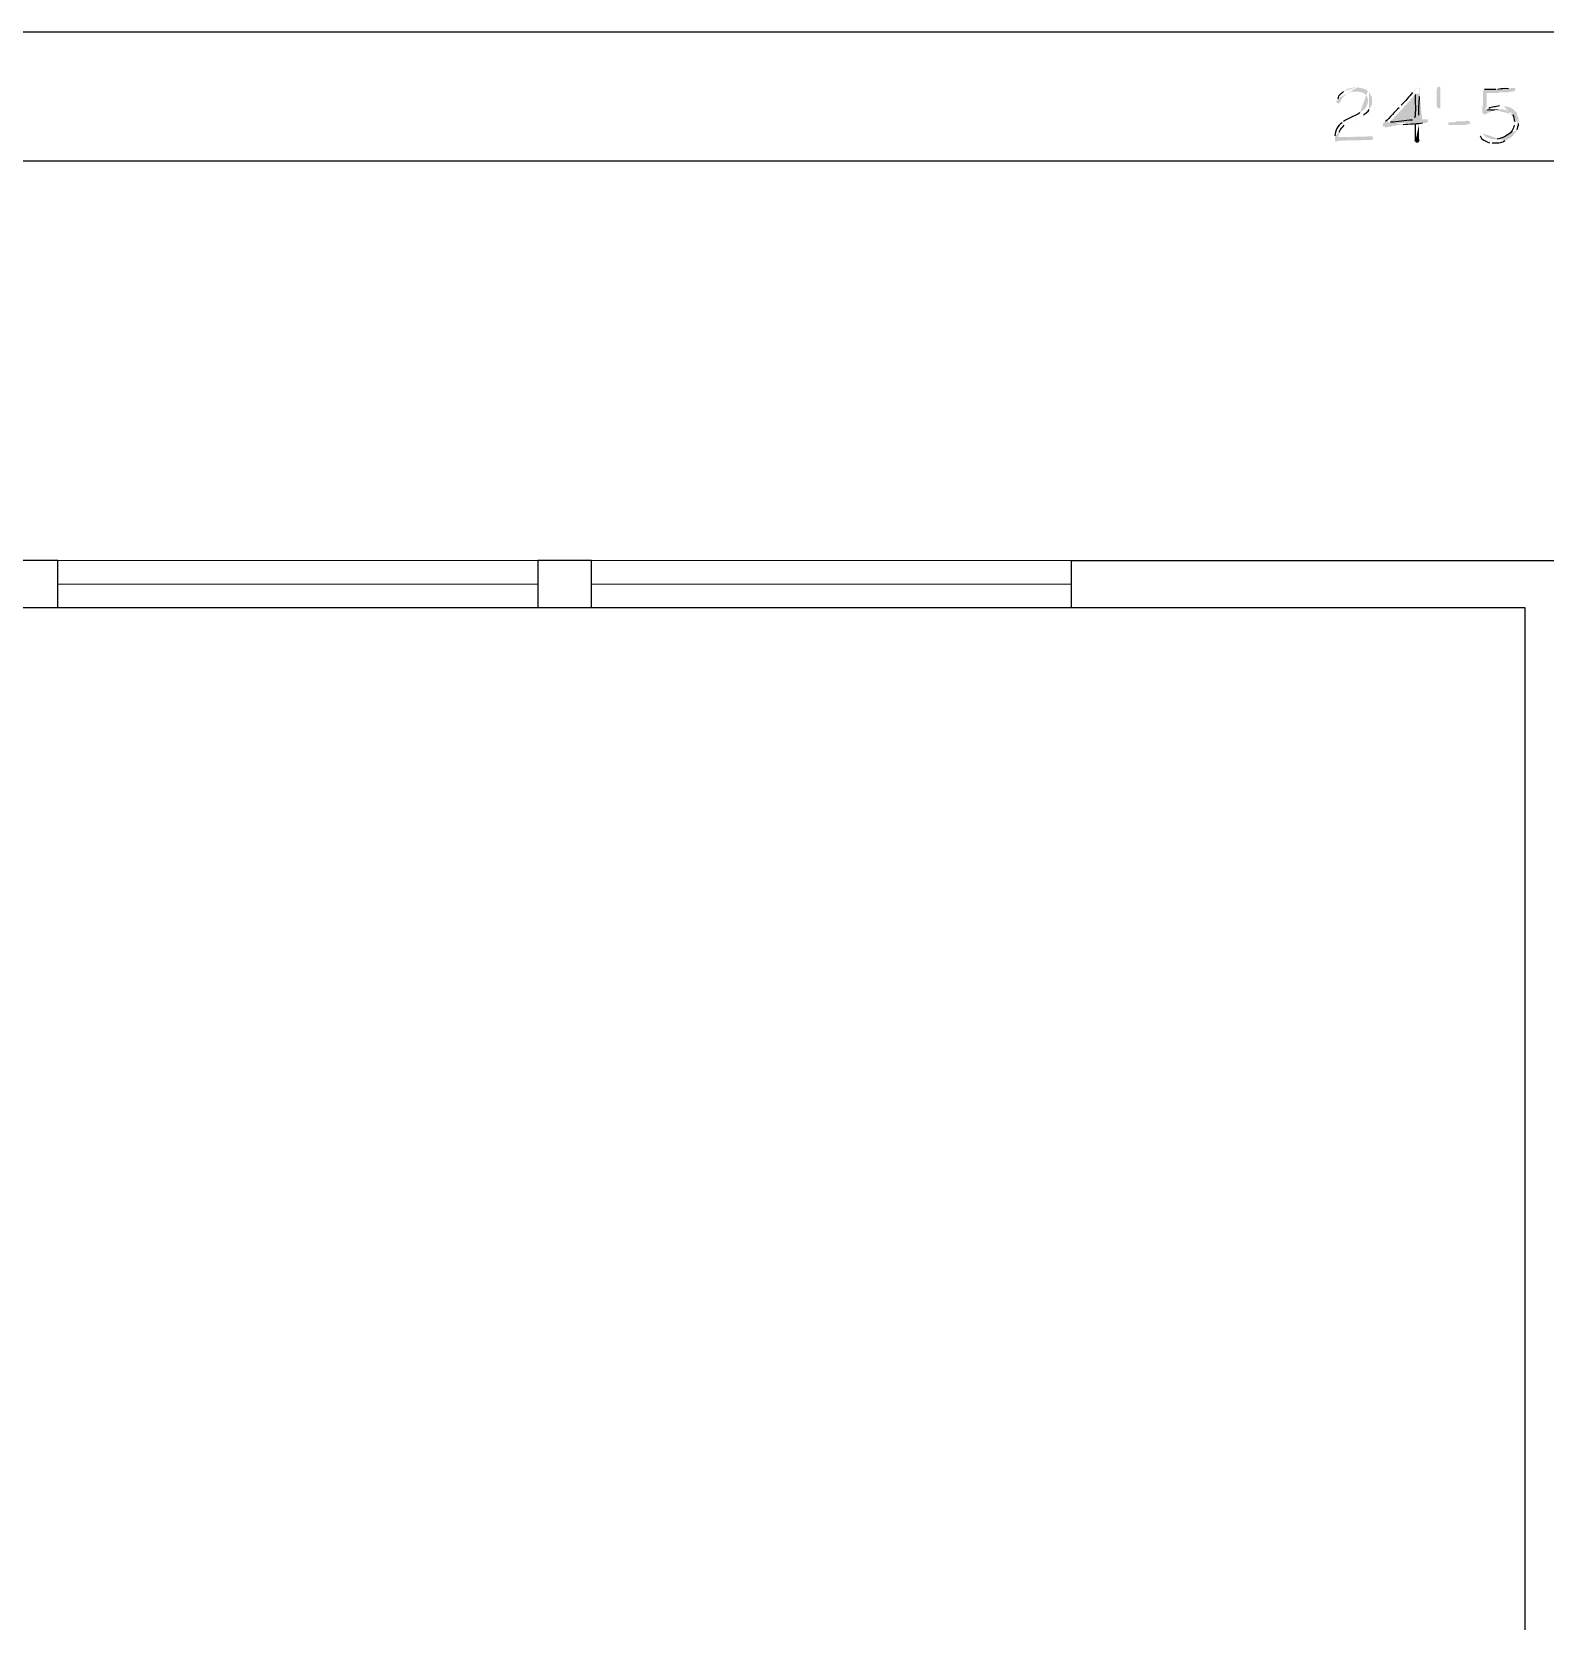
# Model space of a CAD drawing. Header units: inches. Extents: x -167 to 6071, y -6287 to -2731.
# Drawn here: x 229 to 342.4, y -5657.1 to -5538 of the extents above; entities that cross this region are included whole.
import ezdxf

# ---------------------------------------------------------------- set-up
doc = ezdxf.new("R2010")
doc.units = ezdxf.units.IN
doc.header["$LTSCALE"] = 96
doc.header["$MEASUREMENT"] = 0
doc.layers.add('Doors', color=5, linetype='Continuous', lineweight=9)
doc.layers.add('PDF_Geometry', color=7, linetype='Continuous', true_color=0x4a4a4a)
doc.layers.add('PDF_Solid Fills', color=7, linetype='Continuous')

msp = doc.modelspace()

# ---------------------------------------------------------------- hatches: boundary and pattern name
at = {"layer": 'PDF_Solid Fills', "true_color": 0x4a4a4a, "transparency": 33554559}
h = msp.add_hatch(color=251, dxfattribs=at)
h.paths.add_polyline_path([(329.13, -5542.44), (328.28, -5542.44), (328.49, -5542.44), (328.6, -5542.5), (328.7, -5542.5), (328.81, -5542.55), (328.92, -5542.6), (328.92, -5542.66), (329.02, -5542.71), (329.08, -5542.82), (329.13, -5542.92), (329.13, -5543.03), (329.18, -5543.14), (329.13, -5543.24), (329.13, -5543.35), (329.08, -5543.46), (329.02, -5543.56), (329.02, -5543.62), (328.92, -5543.72), (328.86, -5543.78), (328.76, -5543.88), (328.65, -5543.94), (328.65, -5543.99), (328.54, -5544.04)], flags=0)
h.paths.add_polyline_path([(327.32, -5544.68), (327.26, -5544.68), (327.21, -5544.79)], flags=0)
h.paths.add_polyline_path([(326.68, -5545.75), (326.68, -5545.86), (326.94, -5545.86), (326.94, -5545.75), (327, -5545.59), (327, -5545.48)], flags=0)
h.paths.add_polyline_path([(327.37, -5544.95), (327.58, -5544.84), (327.69, -5544.74), (327.8, -5544.74), (328.01, -5544.63), (328.06, -5544.58), (328.22, -5544.52), (328.33, -5544.47), (328.49, -5544.36), (328.6, -5544.31), (328.7, -5544.26), (328.81, -5544.2)], flags=0)
h.paths.add_polyline_path([(329.24, -5543.78), (329.29, -5543.67), (329.34, -5543.62), (329.4, -5543.51), (329.45, -5543.4), (329.45, -5542.92), (329.4, -5542.76), (329.34, -5542.71), (329.24, -5542.5)], flags=0)
h = msp.add_hatch(color=251, dxfattribs=at)
h.paths.add_polyline_path([(328.28, -5542.12), (328.12, -5542.12), (327.96, -5542.18), (327.85, -5542.18), (327.74, -5542.23), (327.64, -5542.23), (327.58, -5542.28), (327.37, -5542.39), (327.32, -5542.44)], flags=0)
h.paths.add_polyline_path([(326.89, -5542.98), (326.84, -5543.08), (326.78, -5543.19), (326.84, -5543.3), (326.94, -5543.35), (327, -5543.3), (327.1, -5543.19), (327.1, -5543.14), (327.16, -5543.03), (327.21, -5542.98), (327.21, -5542.92), (327.26, -5542.87), (327.37, -5542.76), (327.48, -5542.71), (327.53, -5542.6), (327.64, -5542.55), (327.69, -5542.55), (327.8, -5542.5), (327.9, -5542.44), (329.13, -5542.44), (329.08, -5542.34), (328.97, -5542.28), (328.86, -5542.23), (328.76, -5542.23), (328.65, -5542.18), (328.54, -5542.18), (328.38, -5542.12)], flags=0)
h = msp.add_hatch(color=251, dxfattribs=at)
h.paths.add_polyline_path([(332.86, -5542.12), (332.76, -5542.18), (332.7, -5542.28), (332.65, -5542.28), (332.6, -5542.39), (332.49, -5542.5)], flags=0)
h.paths.add_polyline_path([(331.64, -5543.46), (331.58, -5543.56), (331.48, -5543.67)], flags=0)
h.paths.add_polyline_path([(330.46, -5544.68), (330.41, -5544.74), (330.3, -5544.79), (330.3, -5544.84), (330.25, -5544.95), (330.3, -5545.06), (330.46, -5545.11), (330.62, -5545.11), (330.68, -5545.06), (330.89, -5545.06), (331, -5545), (331.21, -5545), (331.32, -5544.95), (331.69, -5544.95), (331.8, -5544.9)], flags=0)
h.paths.add_polyline_path([(333.24, -5544.79), (333.5, -5544.79), (330.73, -5544.79), (330.73, -5544.74), (330.84, -5544.68), (330.89, -5544.58), (331, -5544.52), (331.1, -5544.42), (331.16, -5544.31), (331.26, -5544.26), (331.32, -5544.15), (331.42, -5544.1), (331.48, -5543.99), (331.58, -5543.88), (331.64, -5543.83), (331.74, -5543.72), (331.85, -5543.62), (331.9, -5543.51), (332.01, -5543.46), (332.06, -5543.35), (332.17, -5543.24), (332.22, -5543.19), (332.33, -5543.08), (332.38, -5542.98), (332.49, -5542.87), (332.54, -5542.82), (332.65, -5542.71), (332.7, -5542.6), (333.02, -5542.6), (333.02, -5542.18), (332.97, -5542.18)], flags=0)
h = msp.add_hatch(color=251, dxfattribs=at)
h.paths.add_polyline_path([(333.02, -5542.6), (332.7, -5542.6), (332.7, -5542.66)], flags=0)
h.paths.add_polyline_path([(332.65, -5544.42), (332.65, -5544.58), (332.49, -5544.58)], flags=0)
h.paths.add_polyline_path([(330.84, -5544.74), (330.73, -5544.79), (333.5, -5544.79), (333.61, -5544.74), (333.66, -5544.68), (333.66, -5544.63), (333.61, -5544.52), (332.97, -5544.52), (332.97, -5544.2)], flags=0)
h.paths.add_polyline_path([(333.02, -5542.82), (333.02, -5542.71)], flags=0)
for points in [[(334.57, -5542.34), (334.57, -5543.67), (334.46, -5543.72), (334.36, -5543.67), (334.36, -5543.56), (334.3, -5543.51), (334.3, -5542.34), (334.36, -5542.18), (334.36, -5542.12), (334.46, -5542.07), (334.57, -5542.12)], [(338.09, -5543.78), (337.98, -5543.83), (338.57, -5543.88), (338.68, -5543.83), (338.84, -5543.83), (338.94, -5543.78), (339.1, -5543.78)], [(336.65, -5544.63), (336.54, -5544.63), (336.44, -5544.68), (335.74, -5544.68), (335.64, -5544.74), (335.21, -5544.74), (335.16, -5544.84), (335.21, -5544.95), (336.49, -5544.95), (336.54, -5544.9), (336.7, -5544.9), (336.81, -5544.84), (336.81, -5544.79), (336.76, -5544.68)], [(329.4, -5545.8), (326.94, -5545.86), (326.68, -5545.86), (326.68, -5546.18), (326.89, -5546.18), (326.94, -5546.12), (329.34, -5546.07), (329.4, -5546.07), (329.5, -5546.02), (329.56, -5545.96), (329.5, -5545.86), (329.5, -5545.8)]]:
    msp.add_hatch(color=251, dxfattribs=at).paths.add_polyline_path(points)
h = msp.add_hatch(color=251, dxfattribs=at)
h.paths.add_polyline_path([(340.06, -5542.18), (339.9, -5542.18), (339.69, -5542.23)], flags=0)
h.paths.add_polyline_path([(338.89, -5542.28), (338.73, -5542.28)], flags=0)
h.paths.add_polyline_path([(337.88, -5542.28), (337.82, -5542.34), (337.77, -5542.44), (337.77, -5543.51), (337.72, -5543.62), (337.72, -5543.99), (337.77, -5544.1), (337.88, -5544.15), (337.93, -5544.15), (338.04, -5544.1), (338.14, -5544.04), (338.25, -5543.99), (338.36, -5543.94), (338.46, -5543.88), (338.57, -5543.88), (337.98, -5543.83), (337.98, -5543.67), (338.04, -5543.56), (338.04, -5542.55), (338.84, -5542.55), (339.05, -5542.5), (339.69, -5542.5), (339.8, -5542.44), (340.01, -5542.44), (340.06, -5542.39), (340.12, -5542.39), (340.17, -5542.34), (340.22, -5542.34), (340.22, -5542.28), (340.17, -5542.23), (340.17, -5542.18)], flags=0)
h = msp.add_hatch(color=251, dxfattribs=at)
h.paths.add_polyline_path([(339.16, -5543.51), (339, -5543.51)], flags=0)
h.paths.add_polyline_path([(338.2, -5543.72), (338.09, -5543.78), (339.26, -5543.78), (339.37, -5543.83), (339.48, -5543.83), (339.58, -5543.88), (339.69, -5543.94), (339.8, -5543.99), (339.85, -5544.04), (339.9, -5544.04), (340.01, -5544.15)], flags=0)
h.paths.add_polyline_path([(340.17, -5544.68), (340.17, -5544.74), (340.12, -5544.84), (340.12, -5544.95)], flags=0)
h.paths.add_polyline_path([(338.84, -5546.02), (338.62, -5546.02), (339.64, -5546.02), (339.74, -5545.96), (339.85, -5545.91), (340.06, -5545.7), (340.12, -5545.59), (340.22, -5545.48), (340.28, -5545.43), (340.33, -5545.32)], flags=0)
h.paths.add_polyline_path([(340.44, -5544.84), (340.44, -5544.42), (340.33, -5544.2), (340.33, -5544.1), (340.28, -5543.99), (340.17, -5543.94), (340.12, -5543.83), (340.06, -5543.78), (339.96, -5543.72), (339.85, -5543.67), (339.8, -5543.62), (339.69, -5543.62), (339.53, -5543.56), (339.42, -5543.56), (339.32, -5543.51)], flags=0)
h = msp.add_hatch(color=251, dxfattribs=at)
h.paths.add_polyline_path([(332.97, -5544.84), (332.7, -5544.84), (332.7, -5544.9)], flags=0)
h.paths.add_polyline_path([(332.7, -5546.18), (332.76, -5546.28), (332.86, -5546.28), (332.97, -5546.23), (333.02, -5546.07), (332.97, -5545.96), (332.97, -5544.95)], flags=0)
h = msp.add_hatch(color=251, dxfattribs=at)
h.paths.add_polyline_path([(337.66, -5545.59), (337.61, -5545.59), (337.56, -5545.7), (337.56, -5545.75)], flags=0)
h.paths.add_polyline_path([(338.25, -5546.28), (338.46, -5546.28)], flags=0)
h.paths.add_polyline_path([(339.42, -5546.12), (339.53, -5546.07), (339.64, -5546.02), (338.41, -5546.02), (338.3, -5545.96), (338.2, -5545.91), (338.14, -5545.91), (338.04, -5545.86), (337.93, -5545.8), (337.88, -5545.7), (337.82, -5545.7), (337.77, -5545.59)], flags=0)

# ---------------------------------------------------------------- linework, layer by layer
at = {"layer": 'Doors', "transparency": 33554687}
for points in [[(230.94, -5577.59), (266.94, -5577.59)], [(270.94, -5577.59), (306.94, -5577.59)], [(230.94, -5579.35), (266.94, -5579.35)], [(270.94, -5579.35), (306.94, -5579.35)]]:
    msp.add_lwpolyline(points, dxfattribs=at)
at = {"layer": 'PDF_Geometry'}
for points in [[(-112.1, -5537.96), (1695.9, -5537.96)], [(193.4, -5547.62), (486.94, -5547.62), (496.92, -5547.62), (790.41, -5547.62), (786.41, -5547.62)]]:
    msp.add_lwpolyline(points, dxfattribs=at)
at = {"layer": 'PDF_Geometry', "color": 7}
for points in [[(230.94, -5581.11), (230.94, -5577.59), (191.9, -5577.59), (133.66, -5577.59), (133.66, -5581.11)], [(270.94, -5581.11), (270.94, -5577.59), (266.94, -5577.59), (266.94, -5581.11)], [(306.94, -5581.11), (306.94, -5577.59), (397.66, -5577.59), (397.66, -5581.11)], [(196.92, -5818.6), (196.92, -5581.11), (340.92, -5581.11), (340.92, -5745.59), (407.42, -5745.59), (407.42, -5734.07), (411.42, -5734.07), (411.42, -5730.6), (407.42, -5730.6), (407.42, -5714.6), (396.44, -5714.6), (396.44, -5718.07), (403.9, -5718.07), (403.9, -5742.07)]]:
    msp.add_lwpolyline(points, dxfattribs=at)
at = {"layer": 'PDF_Geometry'}
for points in [[(327.32, -5542.44), (327.13, -5542.64), (326.95, -5542.63), (326.89, -5542.98)], [(332.49, -5542.5), (332.24, -5542.84), (331.95, -5543.15), (331.64, -5543.46)], [(338.73, -5542.28), (338.45, -5542.28), (338.16, -5542.28), (337.88, -5542.28)], [(339.69, -5542.23), (339.25, -5542.21), (339.28, -5542.23), (338.89, -5542.28)], [(328.81, -5544.2), (328.96, -5544.08), (329.16, -5543.98), (329.24, -5543.78)], [(331.48, -5543.67), (331.19, -5543.86), (330.78, -5544.47), (330.46, -5544.68)], [(332.7, -5542.66), (332.67, -5543.11), (332.76, -5544.03), (332.65, -5544.42)], [(332.97, -5544.2), (332.96, -5543.65), (332.97, -5543.36), (333.02, -5542.82)], [(339, -5543.51), (338.74, -5543.62), (338.44, -5543.55), (338.2, -5543.72)], [(327.21, -5544.79), (326.89, -5544.94), (326.68, -5545.42), (326.68, -5545.75)], [(327, -5545.48), (327.13, -5545.15), (327.27, -5545.12), (327.37, -5544.95)], [(328.54, -5544.04), (328.15, -5544.27), (327.69, -5544.42), (327.32, -5544.68)], [(332.49, -5544.58), (331.93, -5544.59), (331.39, -5544.71), (330.84, -5544.74)], [(331.8, -5544.9), (332.16, -5544.86), (332.99, -5544.86), (333.24, -5544.79)], [(332.7, -5544.9), (332.7, -5545.32), (332.7, -5545.75), (332.7, -5546.18)], [(340.12, -5544.95), (340.06, -5545.57), (339.38, -5545.89), (338.84, -5546.02)], [(340.01, -5544.15), (340.1, -5544.32), (340.08, -5544.52), (340.17, -5544.68)], [(340.33, -5545.32), (340.35, -5545.16), (340.44, -5545.01), (340.44, -5544.84)], [(337.56, -5545.75), (337.66, -5546.08), (337.98, -5546.13), (338.25, -5546.28)], [(338.46, -5546.28), (338.8, -5546.29), (339.13, -5546.3), (339.42, -5546.12)]]:
    msp.add_open_spline(points, degree=3, dxfattribs=at)

doc.saveas('drawing.dxf')
